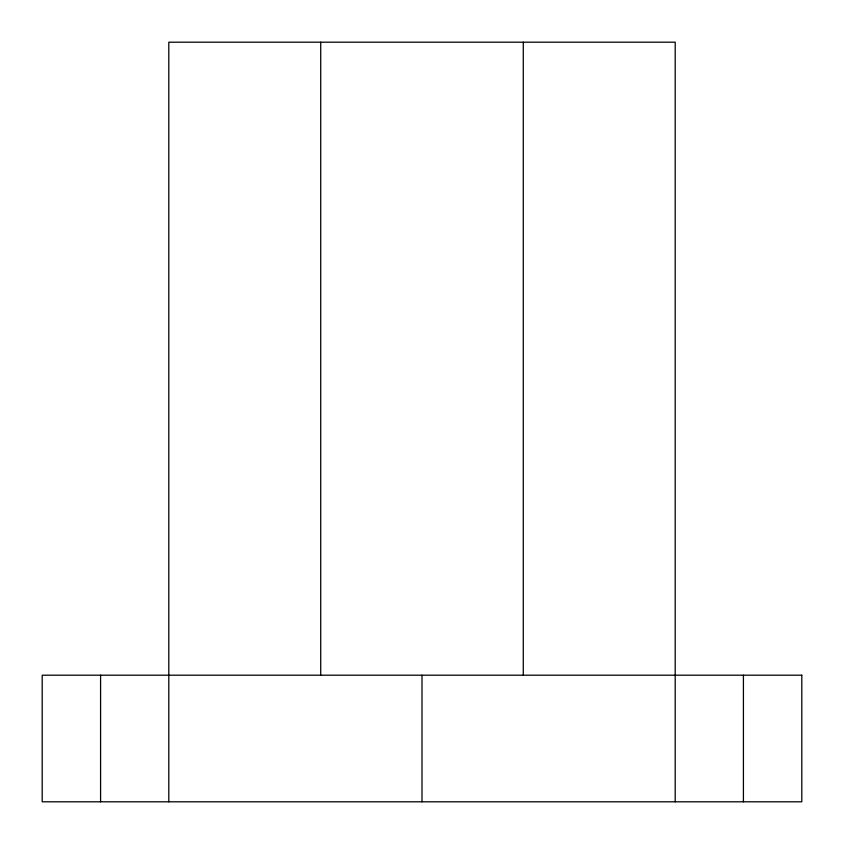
<?xml version="1.0" encoding="UTF-8"?>
<svg xmlns="http://www.w3.org/2000/svg" width="844" height="844" viewBox="0 0 844 844"><rect width="100%" height="100%" fill="white"/><g stroke="black" fill="none" stroke-linecap="round" stroke-linejoin="round"><path stroke-width="1.27" d="M743.416 675.2L743.416 801.8M675.2 801.8L675.2 42.2L168.8 42.2L168.8 801.8M523.28 42.2L523.28 675.2M422 675.2L422 801.8M320.72 42.2L320.72 675.2M100.584 675.2L100.584 801.8M801.8 675.2L42.2 675.2L42.2 801.8L801.8 801.8L801.8 675.2"/></g></svg>
